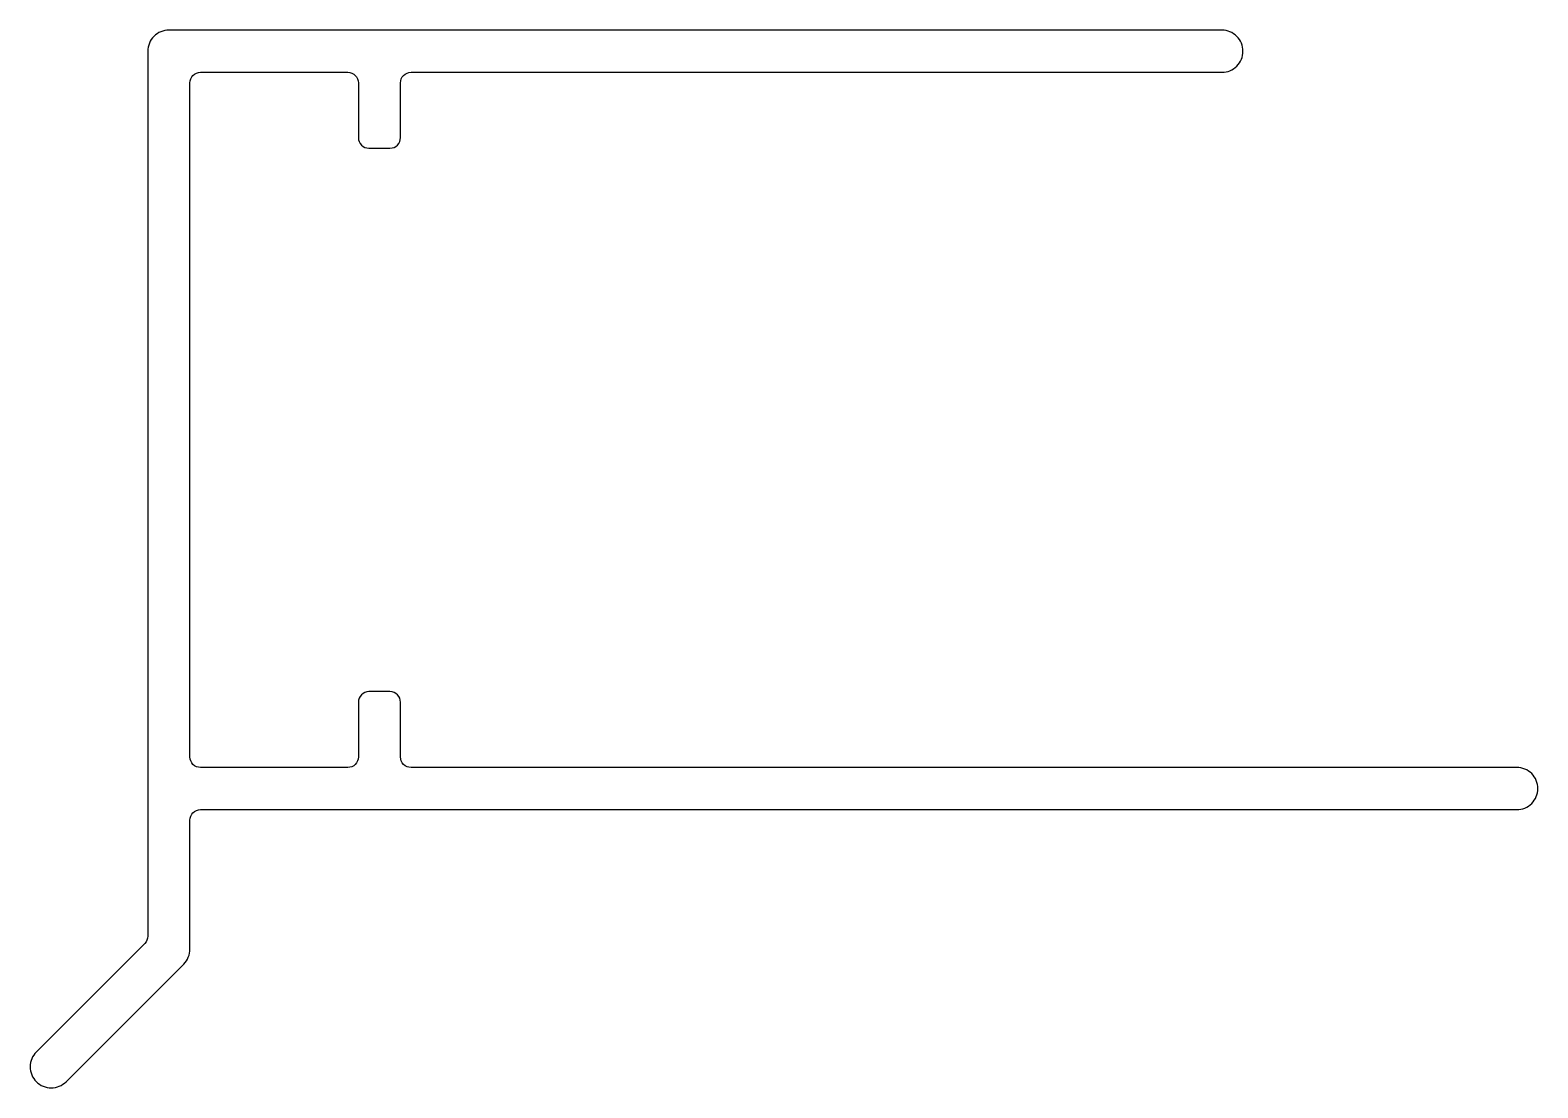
# Model space of a CAD drawing. Extents: x 225 to 260.8, y 292.8 to 317.9.
import ezdxf

# ---------------------------------------------------------------- set-up
doc = ezdxf.new("R2010")
doc.units = 0
doc.layers.get('0').update_dxf_attribs({"linetype": 'CONTINUOUS'})

msp = doc.modelspace()

# ---------------------------------------------------------------- linework, layer by layer
msp.add_lwpolyline([(233.592, 315.091, 0.414214), (233.842, 315.341), (233.842, 316.641, -0.414214), (234.092, 316.891), (253.342, 316.891, 0.414214), (253.842, 317.391, 0.414214), (253.342, 317.891), (228.342, 317.891, 0.414214), (227.842, 317.391), (227.842, 299.391), (227.842, 296.391, -0.198912), (227.769, 296.215), (225.196, 293.641, 0.414214), (225.196, 292.934, 0.414214), (225.903, 292.934), (228.696, 295.727, 0.198912), (228.842, 296.081), (228.842, 299.141, -0.414214), (229.092, 299.391), (260.342, 299.391, 0.414214), (260.842, 299.891, 0.414214), (260.342, 300.391), (234.092, 300.391, -0.414214), (233.842, 300.641), (233.842, 301.941, 0.414214), (233.592, 302.191), (233.092, 302.191, 0.414214), (232.842, 301.941), (232.842, 300.641, -0.414214), (232.592, 300.391), (229.092, 300.391, -0.414214), (228.842, 300.641), (228.842, 316.641, -0.414214), (229.092, 316.891), (232.592, 316.891, -0.414214), (232.842, 316.641), (232.842, 315.341, 0.414214), (233.092, 315.091)], format="xyb", close=True)

doc.saveas('drawing.dxf')
